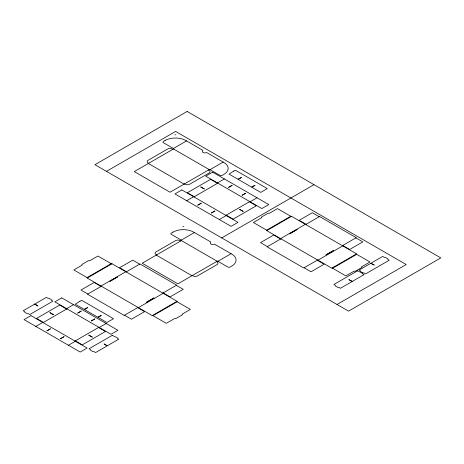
<?xml version="1.0" encoding="UTF-8"?>
<svg xmlns="http://www.w3.org/2000/svg" width="464" height="464" viewBox="0 0 464 464"><rect width="100%" height="100%" fill="white"/><g stroke="black" fill="none" stroke-linecap="round" stroke-linejoin="round"><path stroke-width="0.7" d="M106.442 171.361L175.618 131.422L406.209 264.55L337.032 304.488M174.986 134.78L175.908 134.78M173.374 148.492L186.516 140.905M210.035 169.662L223.178 162.075M186.69 200.715L193.604 196.719M217.471 182.944L224.39 178.947M193.952 196.922L217.819 183.141M87.075 277.6L111.169 263.685M182.886 226.409L183.808 226.409M101.024 286.05L125.814 271.742M101.372 286.253L87.534 294.24L124.201 315.404L138.034 307.417M126.162 271.939L139.995 263.952L176.656 285.116L162.823 293.109M181.267 240.12L194.416 232.534M225.887 215.36L249.754 201.579M219.315 219.553L226.235 215.557M250.102 201.782L257.021 197.786M35.827 326.424L42.74 322.428M66.607 308.647L73.527 304.657M43.088 322.631L66.955 308.85M221.74 237.922L313.977 184.672M266.643 230.167L290.742 216.259M75.023 341.069L98.89 327.288M68.452 345.262L75.371 341.266M99.238 327.485L106.157 323.495M217.935 261.29L231.078 253.698M138.382 307.62L163.171 293.306M280.598 238.624L305.387 224.309M280.94 238.821L267.107 246.813L303.769 267.977L317.608 259.991M305.73 224.512L319.568 216.526L356.23 237.69L342.397 245.676M153.021 315.671L177.12 301.762M317.95 260.188L342.739 245.879M332.595 268.244L356.694 254.33M319.22 216.723L312.301 212.727L299.158 220.319L306.078 224.309M355.882 237.893L362.802 241.883L349.659 249.475L342.739 245.479M291.206 216.526L277.484 208.603L269.184 213.394L268.146 213.196L261.342 217.123L261.69 217.72L253.385 222.517L267.107 230.434M356.23 254.069L369.953 261.986L361.647 266.783L361.995 267.38L355.192 271.307L354.154 271.109L345.854 275.9L332.131 267.977M173.49 148.961L209.229 169.598M172.794 149.362L172.219 149.025A3.26 1.885 0 0 0 167.608 149.025L148.12 160.277A3.26 1.885 0 0 0 148.12 162.939L148.7 163.27M208.539 169.992L209.113 170.329A3.26 1.885 0 0 1 209.113 172.991L189.631 184.237A3.26 1.885 0 0 1 185.02 184.237L184.44 183.906M217.471 183.338L210.557 179.348L187.381 192.728L194.3 196.719M249.412 201.782L256.325 205.772L233.154 219.153L226.235 215.157M280.598 239.024L273.679 235.028L260.536 242.62L267.455 246.61M317.26 260.188L324.179 264.184L311.037 271.771L304.117 267.78M148.352 163.473L184.092 184.104M181.383 240.59L217.129 261.22M180.693 240.984L180.119 240.654A3.26 1.885 0 0 0 175.508 240.654L156.02 251.906A3.26 1.885 0 0 0 156.02 254.568L156.594 254.898M216.433 261.621L217.013 261.957A3.26 1.885 0 0 1 217.013 264.619L197.525 275.865A3.26 1.885 0 0 1 192.914 275.865L192.34 275.535M156.252 255.096L191.992 275.732M139.647 264.149L132.733 260.159L119.584 267.745L126.504 271.742M176.314 285.319L183.228 289.31L170.085 296.902L163.171 292.906M111.633 263.952L97.91 256.029L89.61 260.82L88.572 260.623L81.768 264.55L82.116 265.147L73.817 269.944L87.534 277.861M176.656 301.496L190.379 309.413L182.079 314.209L182.422 314.807L175.618 318.733L174.58 318.536L166.28 323.327L152.563 315.404M101.024 286.45L94.105 282.454L80.962 290.046L87.882 294.037M137.686 307.62L144.606 311.611L131.463 319.203L124.543 315.207M66.607 309.047L59.694 305.057L36.517 318.437L43.436 322.428M98.548 327.485L105.461 331.482L82.29 344.862L75.371 340.866M187.149 111.453L94.911 164.703L348.563 311.147L440.8 257.891L187.149 111.453M165.074 140.505L163.456 141.439A1.63 0.94 0 0 0 163.456 142.767L173.832 148.758L134.287 171.593L170.027 192.229L209.577 169.395L219.953 175.386A1.63 0.94 0 0 0 222.256 175.386L223.874 174.452A14.674 8.474 0 0 0 223.874 162.475L206.99 152.726A0.65 0.377 0 0 0 206.173 152.673A2.448 1.409 0 0 1 203.116 152.488A2.448 1.409 0 0 1 202.791 150.725A0.65 0.377 0 0 0 202.704 150.255L185.826 140.505A14.674 8.474 0 0 0 165.074 140.505M181.847 189.933L174.928 193.923L231.078 226.339L237.997 222.349L181.847 189.933M212.628 172.156L205.714 176.152L261.864 208.568L268.778 204.578L212.628 172.156M200.813 186.969L204.27 188.964L200.813 186.969M233.728 171.094L229.001 174.087L237.939 179.249L241.454 177.486L238.171 179.382L251.54 187.102L255.061 185.339L251.772 187.236L260.71 192.392L267.281 188.599L235.573 170.294L233.728 171.094M201.272 203.145L197.815 205.14L201.272 203.145M232.058 185.374L228.601 187.369L232.058 185.374M34.672 304.123L23.2 310.747L24.812 311.68L24.638 312.179L27.295 313.71L28.159 313.612L29.771 314.54L52.948 301.159L51.33 300.231L51.504 299.732L48.853 298.201L47.989 298.3L46.377 297.366L34.904 303.99L37.955 306.02L34.672 304.123M111.975 263.749L87.191 278.064L152.215 315.607L177.004 301.293L111.975 263.749M172.968 232.133L171.355 233.067A1.63 0.94 0 0 0 171.355 234.395L181.731 240.387L142.187 263.221L177.927 283.852L217.471 261.023L227.847 267.015A1.63 0.94 0 0 0 230.156 267.015L231.768 266.081A14.674 8.474 0 0 0 231.768 254.098L214.89 244.354A0.65 0.377 0 0 0 214.072 244.302A2.448 1.409 0 0 1 211.016 244.116A2.448 1.409 0 0 1 210.691 242.353A0.65 0.377 0 0 0 210.604 241.877L193.72 232.133A14.674 8.474 0 0 0 172.968 232.133M30.984 315.642L24.064 319.632L80.214 352.048L87.133 348.058L30.984 315.642M61.764 297.865L54.851 301.861L110.995 334.277L117.914 330.281L61.764 297.865M214.878 210.998L211.422 212.993L214.878 210.998M245.665 193.227L242.202 195.222L245.665 193.227M49.95 312.678L53.406 314.673L49.95 312.678M117.514 276.933L110.02 281.259L117.514 276.933M79.982 301.194L75.255 304.193L84.193 309.349L87.708 307.586L84.419 309.482L97.794 317.202L101.314 315.439L98.026 317.335L106.964 322.497L113.535 318.698L81.826 300.394L79.982 301.194M239.668 209.403L243.124 211.398L239.668 209.403M50.408 328.854L46.951 330.849L50.408 328.854M81.194 311.077L77.737 313.078L81.194 311.077M64.015 336.707L60.558 338.703L64.015 336.707M94.801 318.936L91.338 320.931L94.801 318.936M291.549 216.323L266.759 230.637L331.789 268.18L356.578 253.866L291.549 216.323M88.804 335.107L92.261 337.108L88.804 335.107M153.944 297.963L146.45 302.29L153.944 297.963M112.207 335.373L89.036 348.754L90.648 349.688L90.474 350.187L93.125 351.718L93.989 351.619L95.607 352.547L107.08 345.924L104.023 343.894L107.306 345.796L118.778 339.172L117.166 338.239L117.34 337.74L112.207 335.373M297.082 229.506L289.588 233.833L297.082 229.506M333.517 250.537L326.024 254.864L333.517 250.537M357.5 270.843L333.865 284.484L335.478 285.418L335.304 285.917L337.954 287.448L338.819 287.349L340.437 288.283L352.135 281.526L348.853 279.63L352.367 281.393L364.072 274.636L362.459 273.702L362.628 273.203L357.5 270.843M370.759 263.32L359.055 270.077L360.667 271.005L360.499 271.504L363.15 273.035L364.014 272.936L365.626 273.87L389.261 260.223L387.649 259.289L387.823 258.79L385.172 257.259L384.308 257.363L382.69 256.43L370.991 263.187L374.274 265.083L370.759 263.32"/></g></svg>
